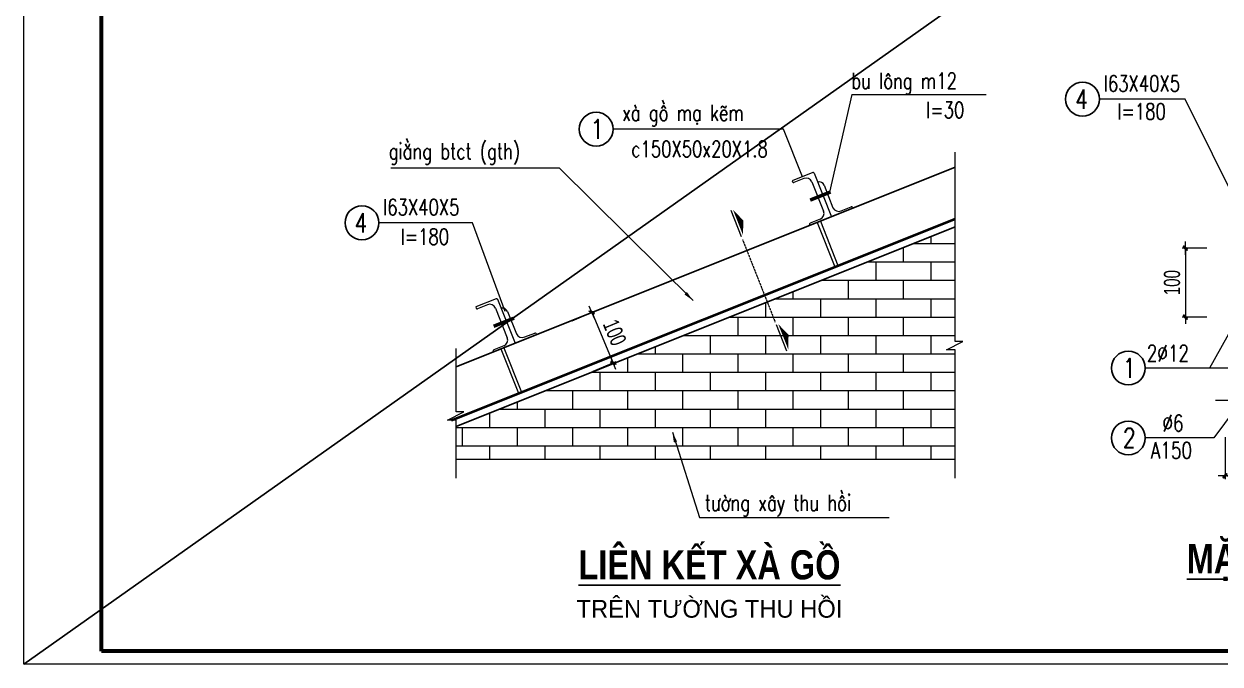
# Model space of a CAD drawing. Header units: millimetres. Extents: x 108335 to 288936, y -578047 to -548347.
# Drawn here: x 213336 to 224440, y -566167 to -560227 of the extents above; entities that cross this region are included whole.
import ezdxf
from ezdxf.enums import TextEntityAlignment as Align

# ---------------------------------------------------------------- set-up
doc = ezdxf.new("R2010")
doc.units = ezdxf.units.MM
doc.header["$MEASUREMENT"] = 0
doc.header["$PDMODE"] = 32
doc.linetypes.add('HIDDEN', pattern=[0.375, 0.25, -0.125])
doc.layers.get('Defpoints').update_dxf_attribs({"color": 1})
doc.layers.add('KCS_Plotter', color=11, linetype='Continuous', plot=False)
doc.layers.add('Khungten_LCDI', color=7, linetype='Continuous')
doc.layers.add('Kichthuoc', color=9, linetype='Continuous')
for name, color, linetype, lineweight in [('LC Dim', 8, 'Continuous', 18), ('LC Hatch', 252, 'Continuous', 9), ('LC ISO', 153, 'Continuous', 13), ('LC Khac', 4, 'Continuous', 9), ('LC MANH DUT', 35, 'HIDDEN', 5), ('LC Net dam2', 6, 'Continuous', 40), ('LC Net thay', 7, 'Continuous', 25), ('LC Text1', 3, 'Continuous', 20), ('LC Text2', 7, 'Continuous', 25), ('NOTES', 8, 'Continuous', 15)]:
    doc.layers.add(name, color=color, linetype=linetype, lineweight=lineweight)
doc.styles.add('HOATBIF', font='hoatbif.shx', dxfattribs={"width": 0.7})
doc.styles.add('Khungten', font='VHAVAN.TTF', dxfattribs={"width": 0.9, "height": 5000})
doc.styles.add('LC 1', font='VHAVANB.TTF')
doc.styles.add('LC 3', font='vnsimli.shx', dxfattribs={"width": 0.75})
doc.styles.add('LC3', font='VHARIALB.TTF', dxfattribs={"width": 0.8})
doc.styles.add('romans.shx', font='romans.shx', dxfattribs={"width": 0.7, "bigfont": 'vns.shx'})
doc.styles.add('Title', font='VHBLACK.TTF', dxfattribs={"width": 0.8})
doc.dimstyles.new('1-100', dxfattribs={"dimscale": 100, "dimtxt": 2.5, "dimasz": 0.35, "dimexe": 0.5, "dimexo": 0, "dimgap": 0.8, "dimtad": 1, "dimdec": 0, "dimzin": 0, "dimdsep": 46, "dimtxsty": 'HOATBIF', "dimblk1": 'DOT', "dimblk2": 'DOT', "dimsah": 1, "dimcen": -1, "dimdle": 1, "dimclrd": 256, "dimclre": 256, "dimclrt": 4, "dimadec": 3, "dimazin": 2, "dimtfac": 0.333333, "dimtdec": 0, "dimtix": 1, "dimtmove": 2, "dimatfit": 3, "dimldrblk": 'DOT', "dimfxl": 1, "dimtvp": 0.833333, "dimtolj": 1, "dimtzin": 0, "dimarcsym": 0})
doc.dimstyles.new('D100X10', dxfattribs={"dimscale": 100, "dimtxt": 2.5, "dimasz": 1.2, "dimexe": 1, "dimexo": 0, "dimgap": 0.5, "dimtad": 1, "dimdec": 0, "dimlfac": 0.1, "dimzin": 0, "dimdsep": 46, "dimtxsty": 'romans.shx', "dimblk": 'ARCHTICK', "dimcen": 0.09, "dimdle": 1, "dimclrd": 8, "dimclre": 8, "dimclrt": 3, "dimadec": 0, "dimazin": 0, "dimtfac": 1, "dimtdec": 0, "dimtmove": 0, "dimatfit": 3, "dimfxl": 1, "dimtolj": 1, "dimtzin": 0, "dimarcsym": 0})

# ---------------------------------------------------------------- blocks, each defined once
blk = doc.blocks.new('Nha o can bo nhan vien Trung doan')
at = {"layer": 'Defpoints', "lineweight": 0}
blk.add_lwpolyline([(-1200, -14850), (-1200, 14850), (40800, 14850), (40800, -14850)], close=True, dxfattribs=at)
at = {"layer": 'Khungten_LCDI', "color": 5, "lineweight": 60}
blk.add_lwpolyline([(0, -14650), (0, 14650), (40600, 14650), (40600, -14650)], close=True, dxfattribs=at)
at = {"color": 7, "style": 'Khungten', "width": 0.8}
for tag, p in [('REVISION', (39499, -10746)), ('NGAYHT', (39546, -11609))]:
    blk.add_attdef(tag, text='', height=200, dxfattribs=at).set_placement(p, align=Align.CENTER)
at = {"layer": 'LC Text1', "style": 'Title', "width": 1.485915}
for tag, p, p2 in [('TENBANVE1', (36913, -8886), (40339, -8886)), ('TENBANVE2', (36913, -9562), (40339, -9562))]:
    blk.add_attdef(tag, text='', height=250, dxfattribs=at).set_placement(p, p2, align=Align.FIT)
at = {"layer": 'LC Text1', "style": 'Title', "width": 0.7}
blk.add_attdef('SOBANVE', text='', height=250, dxfattribs=at).set_placement((39562, -13896), align=Align.CENTER)
blk = doc.blocks.new('DOT')
at = {"layer": 'LC Dim'}
blk.add_line((-3, 0), (3, 0), dxfattribs=at)
at = {"layer": 'LC Dim', "color": 4}
blk.add_line((-1, -1), (1, 1), dxfattribs=at)
blk.add_lwpolyline([(0.5, 1), (-1, -0.5), (-0.5, -1), (1, 0.5)], close=True, dxfattribs=at)
blk = doc.blocks.new('*D440')
at = {"layer": 'Defpoints', "color": 0, "ltscale": 2, "transparency": 16777216}
for p in [(2635, 3541), (2880, 2955), (3110, 3051)]:
    blk.add_point(p, dxfattribs=at)
at = {"layer": 'LC Dim', "lineweight": -2, "ltscale": 2, "transparency": 16777216}
for p, q in [((2635, 3541), (2900, 3652)), ((2875, 3613), (3100, 3075)), ((2880, 2955), (3145, 3066))]:
    blk.add_line(p, q, dxfattribs=at)
at = {"layer": 'LC Dim', "lineweight": -2, "ltscale": 2, "transparency": 16777216, "xscale": 26.25, "yscale": 26.25, "zscale": 26.25}
for p, rotation in [((2865, 3637), 112.7093784008895), ((3110, 3051), 292.7093784008895)]:
    blk.add_blockref('DOT', p, dxfattribs=dict(at, rotation=rotation))
at = {"layer": 'LC Dim', "color": 4, "ltscale": 2, "transparency": 16777216, "insert": (3129, 3403), "char_height": 187.5, "attachment_point": 5, "rotation": 292.7094, "style": 'HOATBIF'}
blk.add_mtext('\\A1;100', dxfattribs=at)
blk = doc.blocks.new('_Dot')
at = {"color": 0, "linetype": 'ByBlock', "lineweight": -2}
blk.add_line((-0.5, 0), (-1, 0), dxfattribs=at)
at = {"color": 0, "linetype": 'ByBlock', "const_width": 0.5}
blk.add_lwpolyline([(-0.25, 0, 1), (0.25, 0, 1)], format="xyb", close=True, dxfattribs=at)
blk = doc.blocks.new('_ArchTick')
at = {"color": 0, "linetype": 'ByBlock', "const_width": 0.15}
blk.add_lwpolyline([(-0.5, -0.5), (0.5, 0.5)], dxfattribs=at)
blk = doc.blocks.new('TIEUDE1')
at = {"layer": 'LC Text2', "color": 7, "style": 'LC 1'}
blk.add_attdef('TIªU§Ò', text='', height=5, dxfattribs=at).set_placement((0, 0), align=Align.BOTTOM_CENTER)
blk.add_attdef('TL', text='', height=3, dxfattribs=at).set_placement((0, -2), align=Align.TOP_CENTER)
blk = doc.blocks.new('*D441')
at = {"layer": 'Defpoints', "color": 0, "ltscale": 2, "transparency": 16777216}
for p in [(10212, 2189), (11812, 2189), (11812, 1741)]:
    blk.add_point(p, dxfattribs=at)
at = {"layer": 'LC Dim', "lineweight": -2, "ltscale": 2, "transparency": 16777216}
for p, q in [((10212, 2189), (10212, 1703)), ((11812, 2189), (11812, 1703)), ((10238, 1741), (11785, 1741))]:
    blk.add_line(p, q, dxfattribs=at)
at = {"layer": 'LC Dim', "lineweight": -2, "ltscale": 2, "transparency": 16777216, "xscale": 26.25, "yscale": 26.25, "zscale": 26.25, "rotation": 180}
blk.add_blockref('DOT', (10212, 1741), dxfattribs=at)
at = {"layer": 'LC Dim', "lineweight": -2, "ltscale": 2, "transparency": 16777216, "xscale": 26.25, "yscale": 26.25, "zscale": 26.25}
blk.add_blockref('DOT', (11812, 1741), dxfattribs=at)
at = {"layer": 'LC Dim', "color": 4, "ltscale": 2, "transparency": 16777216, "insert": (11012, 1894), "char_height": 187.5, "attachment_point": 5, "style": 'HOATBIF'}
blk.add_mtext('\\A1;220', dxfattribs=at)
blk = doc.blocks.new('*D443')
at = {"layer": 'Defpoints', "color": 0, "ltscale": 2, "transparency": 16777216}
for p in [(10002, 4382), (9751, 3582), (10002, 3582)]:
    blk.add_point(p, dxfattribs=at)
at = {"layer": 'LC Dim', "lineweight": -2, "ltscale": 2, "transparency": 16777216}
for p, q in [((10002, 4382), (9714, 4382)), ((9751, 4356), (9751, 3609)), ((10002, 3582), (9714, 3582))]:
    blk.add_line(p, q, dxfattribs=at)
at = {"layer": 'LC Dim', "lineweight": -2, "ltscale": 2, "transparency": 16777216, "xscale": 26.25, "yscale": 26.25, "zscale": 26.25}
for p, rotation in [((9751, 4382), 90), ((9751, 3582), 270)]:
    blk.add_blockref('DOT', p, dxfattribs=dict(at, rotation=rotation))
at = {"layer": 'LC Dim', "color": 4, "ltscale": 2, "transparency": 16777216, "insert": (9597, 3982), "char_height": 187.5, "attachment_point": 5, "rotation": 90, "style": 'HOATBIF'}
blk.add_mtext('\\A1;100', dxfattribs=at)
blk = doc.blocks.new('A$Ce695832d')
at = {"layer": 'LC Hatch'}
h = blk.add_hatch(dxfattribs=at)
h.set_pattern_fill('AR-BRSTD', color=256, scale=80, style=0)
h.set_pattern_definition([(0, (452237.29, -731634.62), (0, 213.36), []), (90, (452237.3, -731634.62), (-320, 213.36), [213.36, -213.36])])
h.paths.add_polyline_path([(7079.4, 1930), (7079.4, 3202.8), (6980.5, 3202.8), (7170.7, 3299.5), (7079.4, 3299.5), (7079.4, 4629.5), (2751.1, 2898.2), (2942.7, 1930)])
h.paths.add_polyline_path([(2942.7, 1930), (2751.1, 2898.2), (1288.7, 2313.3), (1288.7, 1930)])
h.paths.add_polyline_path([(4870.8, 2898.3), (5224.8, 3048.3), (5036.8, 3492.1), (4682.8, 3342.1)], flags=24)
at = {"layer": 'Kichthuoc', "const_width": 40.8}
for points in [[(5397.3, 4939.4), (5634.1, 5033.9)], [(1724.5, 3475.6), (1961.3, 3570.1)]]:
    blk.add_lwpolyline(points, dxfattribs=at)
at = {"layer": 'LC ISO'}
for p, q in [((5882.7, 6162.6), (5623.6, 5029.7)), ((5882.7, 6162.6), (7438.9, 6162.6)), ((5088.9, 5762.1, 17.7), (3110.7, 5762.1, 17.7)), ((5308.1, 5211), (5088.9, 5762.1, 17.7)), ((1479, 4676.1, 58.4), (393.2, 4676.1, 58.4)), ((1859.8, 3648.2), (1479, 4676.1, 58.4)), ((7079.4, 1930), (1288.7, 1930))]:
    blk.add_line(p, q, dxfattribs=at)
at = {"layer": 'LC ISO', "linetype": 'ByBlock'}
for points in [[(7079.4, 1715.1), (7079.4, 3202.8), (6980.5, 3202.8), (7170.7, 3299.5), (7079.4, 3299.5), (7079.4, 5495.1)], [(1288.7, 1715.1), (1288.7, 2386.1), (1189.9, 2386.1), (1380.1, 2482.8), (1288.7, 2482.8), (1288.7, 3219.5)]]:
    blk.add_lwpolyline(points, dxfattribs=at)
at = {"layer": 'LC Khac'}
for p, q in [((5427.3, 5258.5), (5188.8, 5163.4)), ((5188.8, 5163.4), (5194, 5150.4)), ((5324.6, 5189.9), (5209.2, 5143.9)), ((5417.9, 5149.9), (5553.2, 4810.2)), ((5442.5, 5252), (5643.9, 4746.6)), ((5559.9, 5111.3), (5660.9, 4850.7)), ((5759.1, 4815.4), (5874.6, 4861.4)), ((5643.7, 4747), (5394.6, 4647.7)), ((5889.7, 4854.9), (5894.9, 4841.9)), ((5394.4, 4647.6), (5391.1, 4655.8)), ((5513.1, 4717), (5397.7, 4671)), ((5480.5, 4681.3, 58.4), (5685.2, 4167.1, 58.4)), ((5515.5, 4695.3, 58.4), (5720.2, 4181, 58.4)), ((1754.5, 3794.8), (1516.1, 3699.6)), ((1768.6, 3790.4), (1972.9, 3278.3)), ((1516.1, 3699.6), (1521.3, 3686.6)), ((1651.9, 3726.2), (1536.4, 3680.1)), ((1745.1, 3686.1), (1882.3, 3341.8)), ((1883.8, 3648.2), (1988.1, 3386.9)), ((2086.3, 3351.6), (2201.8, 3397.6)), ((2216.9, 3391.1), (2222.1, 3378.1)), ((1962.1, 3274.4), (1723.7, 3179.3)), ((1842.1, 3248.5), (1726.7, 3202.6)), ((1809.6, 3212.9, 58.4), (2014.3, 2698.7, 58.4)), ((1844.6, 3226.9, 58.4), (2049.3, 2712.7, 58.4)), ((1723.4, 3179.1), (1720.1, 3187.4))]:
    blk.add_line(p, q, dxfattribs=at)
at = {"layer": 'LC Khac', "color": 1, "ltscale": 2}
for p, q in [((4477.2, 4822.9, -58.4), (4597.6, 4518.8, -58.4)), ((5002.4, 3496.1, -58.4), (5122.7, 3192, -58.4))]:
    blk.add_line(p, q, dxfattribs=at)
at = {"layer": 'LC Khac', "color": 1, "ltscale": 2, "elevation": -58.4}
for points in [[(4621.3, 4704.1, 0, 317.5, 0), (4560.3, 4679.9, 185.2, 185.2, 0)], [(5146.5, 3377.3, 0, 317.5, 0), (5085.5, 3353.1, 185.2, 185.2, 0)]]:
    blk.add_lwpolyline(points, format="xyseb", dxfattribs=at)
at = {"layer": 'LC Khac'}
for centre, radius, start, end in [((5204.9, 5154.7), 11.7, 201.75032, 291.75032), ((5351.2, 5123.3), 71.8, 21.75032, 111.75032), ((5431.6, 5247.7), 11.7, 21.75032, 111.75032), ((5500.6, 5086.5), 64.3, 22.70245, 102.85182), ((5878.9, 4850.6), 11.7, 21.75032, 111.75032), ((5486.6, 4783.7), 71.8, 291.70884, 21.70884), ((5728.4, 4884.1), 75.3, 206.33198, 294.07481), ((5402, 4660.2), 11.7, 111.70884, 201.70884), ((1758.9, 3783.9), 11.7, 21.75032, 111.75032), ((1532.1, 3690.9), 11.7, 201.75032, 291.75032), ((1678.5, 3659.5), 71.8, 21.75032, 111.75032), ((1824.5, 3623.4), 64.3, 22.70245, 102.85182), ((1815.6, 3315.2), 71.8, 291.70884, 21.70884), ((2055.6, 3420.4), 75.3, 206.33198, 294.07481), ((2206.1, 3386.8), 11.7, 21.75032, 111.75032), ((1731, 3191.7), 11.7, 111.70884, 201.70884)]:
    blk.add_arc(centre, radius, start, end, dxfattribs=at)
at = {"layer": 'LC MANH DUT', "ltscale": 0.9}
blk.add_line((4613.4, 4479, -58.4), (4991.5, 3523.6, -58.4), dxfattribs=at)
at = {"layer": 'LC Net dam2', "linetype": 'Continuous'}
blk.add_line((1235.1, 2386.1), (7079.4, 4723.8), dxfattribs=at)
at = {"layer": 'LC Net thay'}
for p, q in [((1288.7, 3004.6), (7079.4, 5320.8)), ((1288.7, 2313.3), (7079.4, 4629.5))]:
    blk.add_line(p, q, dxfattribs=at)
at = {"layer": 'LC Text2', "ltscale": 100}
for centre in [(8558.2, 6110.7), (2914.1, 5762.1, 17.7), (196.6, 4676.1, 58.4), (9089.3, 2991.6), (9089.3, 2180.4)]:
    blk.add_circle(centre, 196.6, dxfattribs=at)
at = {"layer": 'NOTES', "linetype": 'Continuous'}
blk.add_lwpolyline([(10101.8, 2618.4), (10923, 2618.4), (10950.4, 2693.8), (11005.3, 2543), (11032.7, 2618.4), (11921.3, 2618.4)], dxfattribs=at)
at = {"layer": 'LC Text2'}
ref = blk.add_blockref('TIEUDE1', (4228.8, 438.8, 58.4), dxfattribs=dict(at, xscale=68.58271604951528, yscale=68.58271604951528, zscale=68.58271604951528))
ref.add_attrib('TIªU§Ò', '%%Uliªn kÕt xµ gå', dxfattribs={"color": 7, "height": 337.73, "style": 'LC3', "width": 0.8}).set_placement((4228.8, 438.8, 58.4), align=Align.BOTTOM_CENTER)
ref.add_attrib('TL', 'trªn t\xadêng thu håi', dxfattribs={"color": 7, "height": 205.748, "style": 'LC 1'}).set_placement((4228.8, 301.6, 58.4), align=Align.TOP_CENTER)
ref = blk.add_blockref('TIEUDE1', (11004.4, 509.6), dxfattribs=dict(at, xscale=68.58271604951528, yscale=68.58271604951528, zscale=68.58271604951528))
ref.add_attrib('TIªU§Ò', '%%UmÆt c¾t a-a', dxfattribs={"color": 7, "height": 337.73, "style": 'LC3', "width": 0.8}).set_placement((11004.4, 509.6), align=Align.BOTTOM_CENTER)
at = {"ltscale": 2, "style": 'LC 1'}
for p in [(4425.6, 4626.6, -58.4), (4950.7, 3299.8, -58.4)]:
    blk.add_attdef('A', text='', height=222.3, rotation=21.59415, dxfattribs=at).set_placement(p, align=Align.MIDDLE_CENTER)
at = {"layer": 'LC Text1', "color": 3, "style": 'LC 3', "width": 0.75}
for s, p in [('bu l«ng m12', (5875.4, 6230.1)), ('xµ gå m¹ kÏm', (3215.6, 5859, 58.4)), ('l=30', (6743.4, 5891.5)), ('gi»ng btct (gth)', (507.9, 5413.1)), ('c150X50x20X1.8', (3321.8, 5439.2, 58.4)), ('t\xadêng x©y thu håi', (4174.6, 1335.9))]:
    blk.add_text(s, height=186, dxfattribs=at).set_placement(p)
for s, p in [('l63X40X5', (9247.6, 6198.7)), ('l=180', (9242.9, 5874.5)), ('l63X40X5', (885.9, 4764.1, 58.4)), ('l=180', (926.2, 4421.7, 58.4))]:
    blk.add_text(s, height=186, dxfattribs=at).set_placement(p, align=Align.CENTER)
at = {"layer": 'LC Text2', "ltscale": 100, "style": 'LC 3', "width": 0.75}
for s, p in [('4', (8547.1, 6110.7)), ('1', (2925.2, 5762.1, 17.7)), ('4', (185.5, 4676.1, 58.4)), ('1', (9100.4, 2991.6)), ('2', (9100.4, 2180.4))]:
    blk.add_text(s, height=224.5, dxfattribs=at).set_placement(p, align=Align.MIDDLE_CENTER)
at = {"layer": 'LC Text2', "linetype": 'ByBlock', "style": 'LC 3', "width": 0.75}
for s, p in [('2%%C12', (9303.5, 3067.7)), ('%%C6', (9485.4, 2256.5)), ('A150', (9351.3, 1941.6))]:
    blk.add_text(s, height=190.51, dxfattribs=at).set_placement(p)
at = {"layer": 'LC Dim', "ltscale": 2}
dim = blk.add_linear_dim(base=(9751, 3582.4), p1=(10001.8, 4382.4), p2=(10001.8, 3582.4), angle=90, dimstyle='1-100', override={"dimscale": 75, "dimlfac": 0.125}, dxfattribs=at)
dim.commit()
dim.dimension.update_dxf_attribs({"geometry": '*D443', "text_midpoint": (9597.3, 3982.4)})
dim = blk.add_aligned_dim(p1=(2634.9, 3540.8), p2=(2880.1, 2954.8), distance=249.4, text='100', dimstyle='1-100', override={"dimscale": 75}, dxfattribs=at)
dim.commit()
dim.dimension.update_dxf_attribs({"geometry": '*D440', "text_midpoint": (3129.4, 3403.4)})
dim = blk.add_linear_dim(base=(11811.5, 1740.7), p1=(10211.5, 2189.4), p2=(11811.5, 2189.4), text='220', dimstyle='1-100', override={"dimscale": 75, "dimlfac": 0.125}, dxfattribs=at)
dim.commit()
dim.dimension.update_dxf_attribs({"geometry": '*D441', "text_midpoint": (11011.5, 1894.5)})
at = {"layer": 'LC ISO'}
for points in [[(10385.1, 4835.5), (9750.2, 6110.7), (8754.8, 6110.7)], [(4038.3, 3774.2), (2489.1, 5310.9), (529.8, 5310.9)], [(10432.7, 3710.4), (10029.5, 2991.6), (9285.9, 2991.6)], [(11148.7, 3624.6), (10080.4, 2180.4), (9285.9, 2180.4)], [(11603.9, 3710.4), (11200.7, 2991.6), (9926.7, 2991.6)], [(3798.4, 2247.6), (4115.2, 1256.4), (6314.2, 1256.4)]]:
    blk.add_leader(points, dimstyle='D100X10', dxfattribs=at)

msp = doc.modelspace()

# ---------------------------------------------------------------- linework, layer by layer
at = {"layer": 'KCS_Plotter', "ltscale": 2}
msp.add_line((213335.7, -566167.19), (238535.7, -548347.19), dxfattribs=at)

# ---------------------------------------------------------------- block references
at = {"layer": 'LC Dim', "ltscale": 2, "xscale": 0.8, "yscale": 0.8, "zscale": 0.8}
msp.add_blockref('A$Ce695832d', (216316.62, -565813.5), dxfattribs=at)
at = {"layer": 'LC Net thay', "xscale": 0.6000000000000011, "yscale": 0.6000000000000011, "zscale": 0.6000000000000011}
msp.add_blockref('Nha o can bo nhan vien Trung doan', (214055.7, -557257.19, 0), dxfattribs=at)

doc.saveas('drawing.dxf')
